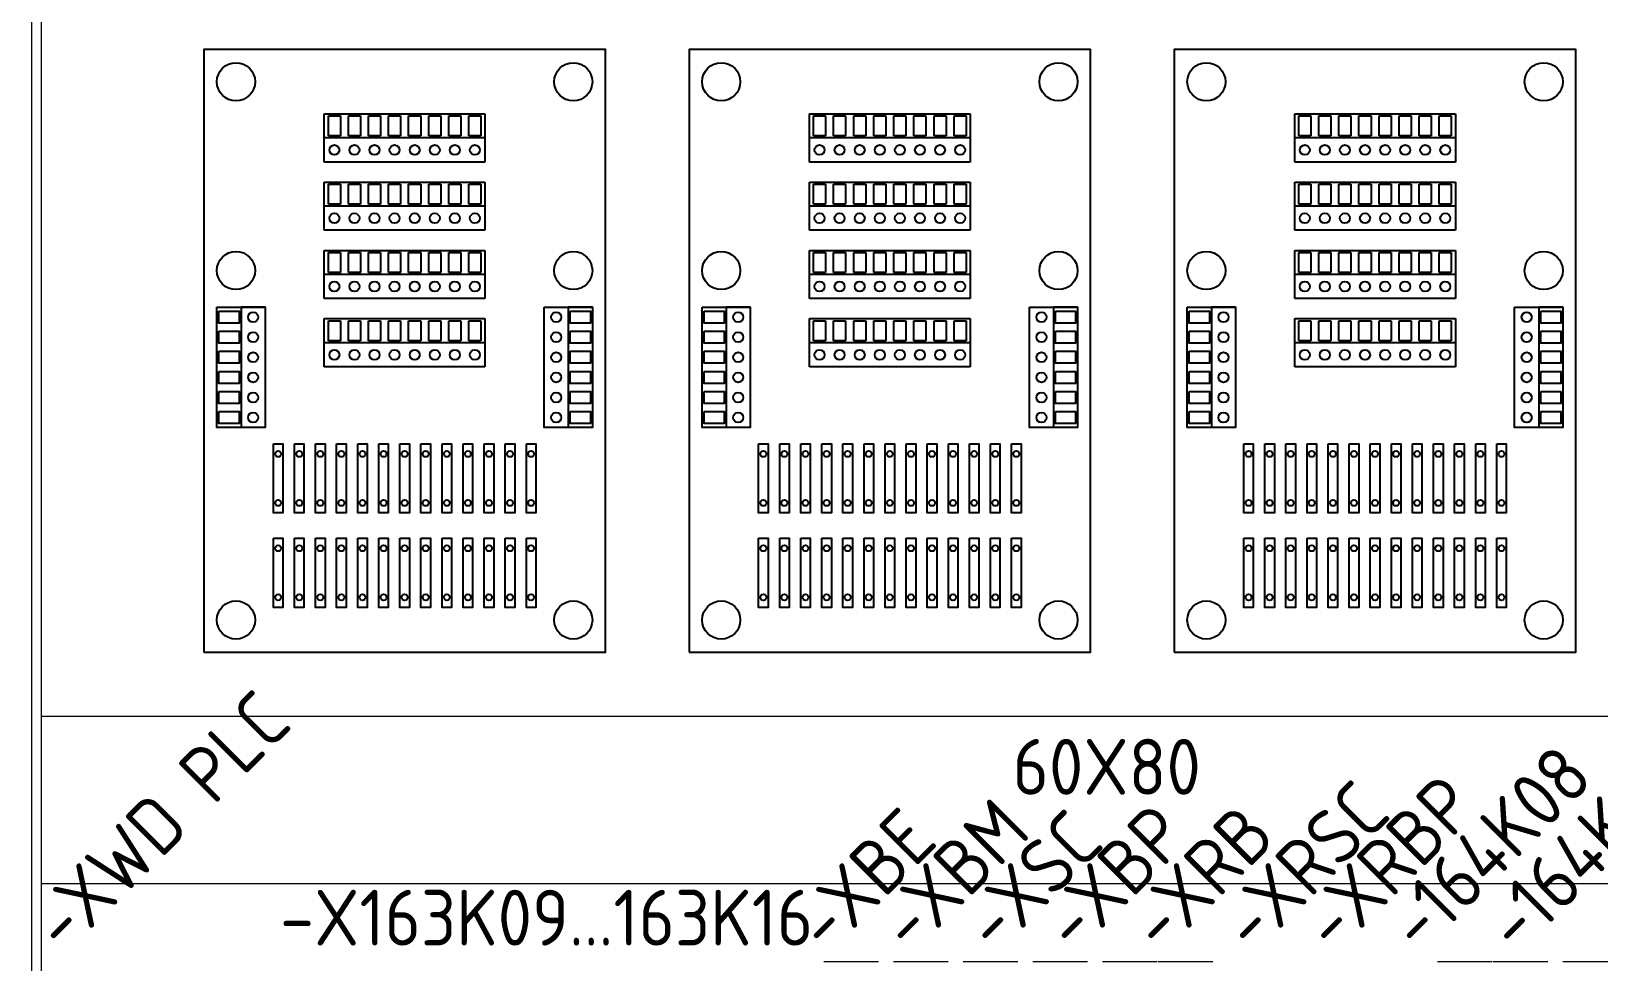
# Model space of a CAD drawing. Header units: millimetres. Extents: x 1359 to 3577, y 1336 to 3557.
# Drawn here: x 2513 to 3075, y 2032 to 2365 of the extents above; entities that cross this region are included whole.
import ezdxf
from ezdxf.enums import TextEntityAlignment as Align

# ---------------------------------------------------------------- set-up
doc = ezdxf.new("R2010")
doc.units = ezdxf.units.MM
doc.set_wipeout_variables(frame=1)
doc.layers.add('000-PI-Oprema', color=30, linetype='Continuous', lineweight=5)
doc.layers.add('000-SI-Oprema', color=30, linetype='Continuous', lineweight=0)
doc.layers.add('000-PI-ORMAR', color=2, linetype='Continuous')
doc.layers.add('002-PI-Kabelska kanalica', color=150, linetype='Continuous')
doc.styles.add('PI0', font='isocpeur.ttf', dxfattribs={"width": 0.9})

msp = doc.modelspace()

# ---------------------------------------------------------------- linework, layer by layer
at = {"layer": '000-PI-Oprema', "color": 0, "linetype": 'ByBlock', "lineweight": 0}
for p, q in [((2897.27, 2031.56), (2916.87, 2031.56)), ((2917.27, 2031.56), (2936.87, 2031.56)), ((3017.35, 2031.56), (3036.95, 2031.56)), ((3037.35, 2031.56), (3056.95, 2031.56)), ((3062.35, 2031.56), (3081.95, 2031.56))]:
    msp.add_line(p, q, dxfattribs=at)
at = {"layer": '000-PI-ORMAR', "color": 0, "linetype": 'ByBlock', "lineweight": 0}
msp.add_line((2513.07, 3351.56), (2513.07, 1461.56), dxfattribs=at)
at = {"layer": '000-SI-Oprema', "color": 0, "linetype": 'ByBlock', "lineweight": 0}
for p, q in [((2797.27, 2031.56), (2816.87, 2031.56)), ((2822.27, 2031.56), (2841.87, 2031.56)), ((2847.27, 2031.56), (2866.87, 2031.56)), ((2872.27, 2031.56), (2891.87, 2031.56))]:
    msp.add_line(p, q, dxfattribs=at)
at = {"layer": '002-PI-Kabelska kanalica', "color": 0, "linetype": 'ByBlock', "lineweight": 0}
for p, q in [((2516.57, 3351.56), (2516.57, 1679.56)), ((2516.57, 2119.56), (2516.57, 2059.56)), ((2516.57, 2119.56), (3332.57, 2119.56)), ((2516.57, 2059.56), (3332.57, 2059.56))]:
    msp.add_line(p, q, dxfattribs=at)

# ---------------------------------------------------------------- texts
at = {"layer": '002-PI-Kabelska kanalica', "color": 0, "linetype": 'ByBlock', "lineweight": 0, "style": 'PI0', "width": 0.9}
for s, p in [('-XWD PLC', (2525.04, 2033.76)), ('-164K08', (3011.41, 2033.81)), ('-164K09', (3046.29, 2033.62)), ('-XRSC', (2951.54, 2033.81)), ('-XRBP', (2980.69, 2033.81)), ('-XBE', (2798.7, 2033.76)), ('-XBM', (2828.83, 2033.82)), ('-XSC', (2859.18, 2033.82)), ('-XBP', (2887.63, 2033.82)), ('-XRB', (2918.68, 2033.82))]:
    msp.add_text(s, height=20, rotation=45, dxfattribs=at).set_placement(p)
at = {"layer": '002-PI-Kabelska kanalica', "color": 0, "style": 'PI0', "width": 0.9}
msp.add_text('60X80', height=20, dxfattribs=at).set_placement((2864.99, 2091.42))
at = {"layer": '002-PI-Kabelska kanalica', "color": 0, "linetype": 'ByBlock', "lineweight": 0, "style": 'PI0', "width": 0.9}
msp.add_text('-X163K09...163K16', height=20, dxfattribs=at).set_placement((2697.86, 2047.36), align=Align.MIDDLE)

# ---------------------------------------------------------------- wipeouts: each hides what was drawn before it
at = {"color": 7}
for points in [[(2574.94, 2142.54), (2574.94, 2358.57), (2718.97, 2358.57), (2718.97, 2142.54)], [(2748.97, 2142.54), (2748.97, 2358.57), (2892.99, 2358.57), (2892.99, 2142.54)], [(2922.99, 2142.54), (2922.99, 2358.57), (3067.01, 2358.57), (3067.01, 2142.54)]]:
    msp.add_wipeout(points, dxfattribs=at)

# ---------------------------------------------------------------- next in the draw order: linework, layer by layer
at = {"color": 7, "ltscale": 0.25}
for p, q in [((2618.15, 2318.28), (2618.15, 2335.56)), ((2618.15, 2335.56), (2675.76, 2335.56)), ((2619.59, 2327.64), (2619.59, 2334.84)), ((2619.59, 2334.84), (2623.91, 2334.84)), ((2623.91, 2334.84), (2623.91, 2327.64)), ((2626.79, 2327.64), (2626.79, 2334.84)), ((2626.79, 2334.84), (2631.11, 2334.84)), ((2631.11, 2334.84), (2631.11, 2327.64)), ((2633.99, 2327.64), (2633.99, 2334.84)), ((2633.99, 2334.84), (2638.31, 2334.84)), ((2638.31, 2334.84), (2638.31, 2327.64)), ((2641.19, 2327.64), (2641.19, 2334.84)), ((2641.19, 2334.84), (2645.51, 2334.84)), ((2645.51, 2334.84), (2645.51, 2327.64)), ((2648.4, 2327.64), (2648.4, 2334.84)), ((2648.4, 2334.84), (2652.72, 2334.84)), ((2652.72, 2334.84), (2652.72, 2327.64)), ((2655.6, 2327.64), (2655.6, 2334.84)), ((2655.6, 2334.84), (2659.92, 2334.84)), ((2659.92, 2334.84), (2659.92, 2327.64)), ((2662.8, 2327.64), (2662.8, 2334.84)), ((2662.8, 2334.84), (2667.12, 2334.84)), ((2667.12, 2334.84), (2667.12, 2327.64)), ((2670, 2327.64), (2670, 2334.84)), ((2670, 2334.84), (2674.32, 2334.84)), ((2674.32, 2334.84), (2674.32, 2327.64)), ((2792.17, 2318.28), (2792.17, 2335.56)), ((2792.17, 2335.56), (2849.78, 2335.56)), ((2793.61, 2327.64), (2793.61, 2334.84)), ((2793.61, 2334.84), (2797.93, 2334.84)), ((2797.93, 2334.84), (2797.93, 2327.64)), ((2800.81, 2327.64), (2800.81, 2334.84)), ((2800.81, 2334.84), (2805.13, 2334.84)), ((2805.13, 2334.84), (2805.13, 2327.64)), ((2808.01, 2327.64), (2808.01, 2334.84)), ((2808.01, 2334.84), (2812.34, 2334.84)), ((2812.34, 2334.84), (2812.34, 2327.64)), ((2815.22, 2327.64), (2815.22, 2334.84)), ((2815.22, 2334.84), (2819.54, 2334.84)), ((2819.54, 2334.84), (2819.54, 2327.64)), ((2822.42, 2327.64), (2822.42, 2334.84)), ((2822.42, 2334.84), (2826.74, 2334.84)), ((2826.74, 2334.84), (2826.74, 2327.64)), ((2829.62, 2327.64), (2829.62, 2334.84)), ((2829.62, 2334.84), (2833.94, 2334.84)), ((2833.94, 2334.84), (2833.94, 2327.64)), ((2836.82, 2327.64), (2836.82, 2334.84)), ((2836.82, 2334.84), (2841.14, 2334.84)), ((2841.14, 2334.84), (2841.14, 2327.64)), ((2844.02, 2327.64), (2844.02, 2334.84)), ((2844.02, 2334.84), (2848.34, 2334.84)), ((2848.34, 2334.84), (2848.34, 2327.64)), ((2966.19, 2318.28), (2966.19, 2335.56)), ((2966.19, 2335.56), (3023.8, 2335.56)), ((2967.63, 2327.64), (2967.63, 2334.84)), ((2967.63, 2334.84), (2971.95, 2334.84)), ((2971.95, 2334.84), (2971.95, 2327.64)), ((2974.84, 2327.64), (2974.84, 2334.84)), ((2974.84, 2334.84), (2979.16, 2334.84)), ((2979.16, 2334.84), (2979.16, 2327.64)), ((2982.04, 2327.64), (2982.04, 2334.84)), ((2982.04, 2334.84), (2986.36, 2334.84)), ((2986.36, 2334.84), (2986.36, 2327.64)), ((2989.24, 2327.64), (2989.24, 2334.84)), ((2989.24, 2334.84), (2993.56, 2334.84)), ((2993.56, 2334.84), (2993.56, 2327.64)), ((2996.44, 2327.64), (2996.44, 2334.84)), ((2996.44, 2334.84), (3000.76, 2334.84)), ((3000.76, 2334.84), (3000.76, 2327.64)), ((3003.64, 2327.64), (3003.64, 2334.84)), ((3003.64, 2334.84), (3007.96, 2334.84)), ((3007.96, 2334.84), (3007.96, 2327.64)), ((3010.84, 2327.64), (3010.84, 2334.84)), ((3010.84, 2334.84), (3015.16, 2334.84)), ((3015.16, 2334.84), (3015.16, 2327.64)), ((3018.04, 2327.64), (3018.04, 2334.84)), ((3018.04, 2334.84), (3022.36, 2334.84)), ((3022.36, 2334.84), (3022.36, 2327.64)), ((2623.91, 2327.64), (2619.59, 2327.64)), ((2631.11, 2327.64), (2626.79, 2327.64)), ((2638.31, 2327.64), (2633.99, 2327.64)), ((2645.51, 2327.64), (2641.19, 2327.64)), ((2652.72, 2327.64), (2648.4, 2327.64)), ((2659.92, 2327.64), (2655.6, 2327.64)), ((2667.12, 2327.64), (2662.8, 2327.64)), ((2674.32, 2327.64), (2670, 2327.64)), ((2797.93, 2327.64), (2793.61, 2327.64)), ((2805.13, 2327.64), (2800.81, 2327.64)), ((2812.34, 2327.64), (2808.01, 2327.64)), ((2819.54, 2327.64), (2815.22, 2327.64)), ((2826.74, 2327.64), (2822.42, 2327.64)), ((2833.94, 2327.64), (2829.62, 2327.64)), ((2841.14, 2327.64), (2836.82, 2327.64)), ((2848.34, 2327.64), (2844.02, 2327.64)), ((2971.95, 2327.64), (2967.63, 2327.64)), ((2979.16, 2327.64), (2974.84, 2327.64)), ((2986.36, 2327.64), (2982.04, 2327.64)), ((2993.56, 2327.64), (2989.24, 2327.64)), ((3000.76, 2327.64), (2996.44, 2327.64)), ((3007.96, 2327.64), (3003.64, 2327.64)), ((3015.16, 2327.64), (3010.84, 2327.64)), ((3022.36, 2327.64), (3018.04, 2327.64)), ((2675.76, 2326.92), (2618.15, 2326.92)), ((2849.78, 2326.92), (2792.17, 2326.92)), ((3023.8, 2326.92), (2966.19, 2326.92)), ((2675.76, 2318.28), (2618.15, 2318.28)), ((2849.78, 2318.28), (2792.17, 2318.28)), ((3023.8, 2318.28), (2966.19, 2318.28)), ((2618.15, 2293.79), (2618.15, 2311.08)), ((2618.15, 2311.08), (2675.76, 2311.08)), ((2619.59, 2303.15), (2619.59, 2310.36)), ((2619.59, 2310.36), (2623.91, 2310.36)), ((2623.91, 2310.36), (2623.91, 2303.15)), ((2626.79, 2303.15), (2626.79, 2310.36)), ((2626.79, 2310.36), (2631.11, 2310.36)), ((2631.11, 2310.36), (2631.11, 2303.15)), ((2633.99, 2303.15), (2633.99, 2310.36)), ((2633.99, 2310.36), (2638.31, 2310.36)), ((2638.31, 2310.36), (2638.31, 2303.15)), ((2641.19, 2303.15), (2641.19, 2310.36)), ((2641.19, 2310.36), (2645.51, 2310.36)), ((2645.51, 2310.36), (2645.51, 2303.15)), ((2648.4, 2303.15), (2648.4, 2310.36)), ((2648.4, 2310.36), (2652.72, 2310.36)), ((2652.72, 2310.36), (2652.72, 2303.15)), ((2655.6, 2303.15), (2655.6, 2310.36)), ((2655.6, 2310.36), (2659.92, 2310.36)), ((2659.92, 2310.36), (2659.92, 2303.15)), ((2662.8, 2303.15), (2662.8, 2310.36)), ((2662.8, 2310.36), (2667.12, 2310.36)), ((2667.12, 2310.36), (2667.12, 2303.15)), ((2670, 2303.15), (2670, 2310.36)), ((2670, 2310.36), (2674.32, 2310.36)), ((2674.32, 2310.36), (2674.32, 2303.15)), ((2792.17, 2293.79), (2792.17, 2311.08)), ((2792.17, 2311.08), (2849.78, 2311.08)), ((2793.61, 2303.15), (2793.61, 2310.36)), ((2793.61, 2310.36), (2797.93, 2310.36)), ((2797.93, 2310.36), (2797.93, 2303.15)), ((2800.81, 2303.15), (2800.81, 2310.36)), ((2800.81, 2310.36), (2805.13, 2310.36)), ((2805.13, 2310.36), (2805.13, 2303.15)), ((2808.01, 2303.15), (2808.01, 2310.36)), ((2808.01, 2310.36), (2812.34, 2310.36)), ((2812.34, 2310.36), (2812.34, 2303.15)), ((2815.22, 2303.15), (2815.22, 2310.36)), ((2815.22, 2310.36), (2819.54, 2310.36)), ((2819.54, 2310.36), (2819.54, 2303.15)), ((2822.42, 2303.15), (2822.42, 2310.36)), ((2822.42, 2310.36), (2826.74, 2310.36)), ((2826.74, 2310.36), (2826.74, 2303.15)), ((2829.62, 2303.15), (2829.62, 2310.36)), ((2829.62, 2310.36), (2833.94, 2310.36)), ((2833.94, 2310.36), (2833.94, 2303.15)), ((2836.82, 2303.15), (2836.82, 2310.36)), ((2836.82, 2310.36), (2841.14, 2310.36)), ((2841.14, 2310.36), (2841.14, 2303.15)), ((2844.02, 2303.15), (2844.02, 2310.36)), ((2844.02, 2310.36), (2848.34, 2310.36)), ((2848.34, 2310.36), (2848.34, 2303.15)), ((2966.19, 2293.79), (2966.19, 2311.08)), ((2966.19, 2311.08), (3023.8, 2311.08)), ((2967.63, 2303.15), (2967.63, 2310.36)), ((2967.63, 2310.36), (2971.95, 2310.36)), ((2971.95, 2310.36), (2971.95, 2303.15)), ((2974.84, 2303.15), (2974.84, 2310.36)), ((2974.84, 2310.36), (2979.16, 2310.36)), ((2979.16, 2310.36), (2979.16, 2303.15)), ((2982.04, 2303.15), (2982.04, 2310.36)), ((2982.04, 2310.36), (2986.36, 2310.36)), ((2986.36, 2310.36), (2986.36, 2303.15)), ((2989.24, 2303.15), (2989.24, 2310.36)), ((2989.24, 2310.36), (2993.56, 2310.36)), ((2993.56, 2310.36), (2993.56, 2303.15)), ((2996.44, 2303.15), (2996.44, 2310.36)), ((2996.44, 2310.36), (3000.76, 2310.36)), ((3000.76, 2310.36), (3000.76, 2303.15)), ((3003.64, 2303.15), (3003.64, 2310.36)), ((3003.64, 2310.36), (3007.96, 2310.36)), ((3007.96, 2310.36), (3007.96, 2303.15)), ((3010.84, 2303.15), (3010.84, 2310.36)), ((3010.84, 2310.36), (3015.16, 2310.36)), ((3015.16, 2310.36), (3015.16, 2303.15)), ((3018.04, 2303.15), (3018.04, 2310.36)), ((3018.04, 2310.36), (3022.36, 2310.36)), ((3022.36, 2310.36), (3022.36, 2303.15)), ((2675.76, 2302.43), (2618.15, 2302.43)), ((2623.91, 2303.15), (2619.59, 2303.15)), ((2631.11, 2303.15), (2626.79, 2303.15)), ((2638.31, 2303.15), (2633.99, 2303.15)), ((2645.51, 2303.15), (2641.19, 2303.15)), ((2652.72, 2303.15), (2648.4, 2303.15)), ((2659.92, 2303.15), (2655.6, 2303.15)), ((2667.12, 2303.15), (2662.8, 2303.15)), ((2674.32, 2303.15), (2670, 2303.15)), ((2849.78, 2302.43), (2792.17, 2302.43)), ((2797.93, 2303.15), (2793.61, 2303.15)), ((2805.13, 2303.15), (2800.81, 2303.15)), ((2812.34, 2303.15), (2808.01, 2303.15)), ((2819.54, 2303.15), (2815.22, 2303.15)), ((2826.74, 2303.15), (2822.42, 2303.15)), ((2833.94, 2303.15), (2829.62, 2303.15)), ((2841.14, 2303.15), (2836.82, 2303.15)), ((2848.34, 2303.15), (2844.02, 2303.15)), ((3023.8, 2302.43), (2966.19, 2302.43)), ((2971.95, 2303.15), (2967.63, 2303.15)), ((2979.16, 2303.15), (2974.84, 2303.15)), ((2986.36, 2303.15), (2982.04, 2303.15)), ((2993.56, 2303.15), (2989.24, 2303.15)), ((3000.76, 2303.15), (2996.44, 2303.15)), ((3007.96, 2303.15), (3003.64, 2303.15)), ((3015.16, 2303.15), (3010.84, 2303.15)), ((3022.36, 2303.15), (3018.04, 2303.15)), ((2675.76, 2293.79), (2618.15, 2293.79)), ((2849.78, 2293.79), (2792.17, 2293.79)), ((3023.8, 2293.79), (2966.19, 2293.79)), ((2618.15, 2269.31), (2618.15, 2286.59)), ((2618.15, 2286.59), (2675.76, 2286.59)), ((2619.59, 2278.67), (2619.59, 2285.87)), ((2619.59, 2285.87), (2623.91, 2285.87)), ((2623.91, 2285.87), (2623.91, 2278.67)), ((2626.79, 2278.67), (2626.79, 2285.87)), ((2626.79, 2285.87), (2631.11, 2285.87)), ((2631.11, 2285.87), (2631.11, 2278.67)), ((2633.99, 2278.67), (2633.99, 2285.87)), ((2633.99, 2285.87), (2638.31, 2285.87)), ((2638.31, 2285.87), (2638.31, 2278.67)), ((2641.19, 2278.67), (2641.19, 2285.87)), ((2641.19, 2285.87), (2645.51, 2285.87)), ((2645.51, 2285.87), (2645.51, 2278.67)), ((2648.4, 2278.67), (2648.4, 2285.87)), ((2648.4, 2285.87), (2652.72, 2285.87)), ((2652.72, 2285.87), (2652.72, 2278.67)), ((2655.6, 2278.67), (2655.6, 2285.87)), ((2655.6, 2285.87), (2659.92, 2285.87)), ((2659.92, 2285.87), (2659.92, 2278.67)), ((2662.8, 2278.67), (2662.8, 2285.87)), ((2662.8, 2285.87), (2667.12, 2285.87)), ((2667.12, 2285.87), (2667.12, 2278.67)), ((2670, 2278.67), (2670, 2285.87)), ((2670, 2285.87), (2674.32, 2285.87)), ((2674.32, 2285.87), (2674.32, 2278.67)), ((2792.17, 2269.31), (2792.17, 2286.59)), ((2792.17, 2286.59), (2849.78, 2286.59)), ((2793.61, 2278.67), (2793.61, 2285.87)), ((2793.61, 2285.87), (2797.93, 2285.87)), ((2797.93, 2285.87), (2797.93, 2278.67)), ((2800.81, 2278.67), (2800.81, 2285.87)), ((2800.81, 2285.87), (2805.13, 2285.87)), ((2805.13, 2285.87), (2805.13, 2278.67)), ((2808.01, 2278.67), (2808.01, 2285.87)), ((2808.01, 2285.87), (2812.34, 2285.87)), ((2812.34, 2285.87), (2812.34, 2278.67)), ((2815.22, 2278.67), (2815.22, 2285.87)), ((2815.22, 2285.87), (2819.54, 2285.87)), ((2819.54, 2285.87), (2819.54, 2278.67)), ((2822.42, 2278.67), (2822.42, 2285.87)), ((2822.42, 2285.87), (2826.74, 2285.87)), ((2826.74, 2285.87), (2826.74, 2278.67)), ((2829.62, 2278.67), (2829.62, 2285.87)), ((2829.62, 2285.87), (2833.94, 2285.87)), ((2833.94, 2285.87), (2833.94, 2278.67)), ((2836.82, 2278.67), (2836.82, 2285.87)), ((2836.82, 2285.87), (2841.14, 2285.87)), ((2841.14, 2285.87), (2841.14, 2278.67)), ((2844.02, 2278.67), (2844.02, 2285.87)), ((2844.02, 2285.87), (2848.34, 2285.87)), ((2848.34, 2285.87), (2848.34, 2278.67)), ((2966.19, 2269.31), (2966.19, 2286.59)), ((2966.19, 2286.59), (3023.8, 2286.59)), ((2967.63, 2278.67), (2967.63, 2285.87)), ((2967.63, 2285.87), (2971.95, 2285.87)), ((2971.95, 2285.87), (2971.95, 2278.67)), ((2974.84, 2278.67), (2974.84, 2285.87)), ((2974.84, 2285.87), (2979.16, 2285.87)), ((2979.16, 2285.87), (2979.16, 2278.67)), ((2982.04, 2278.67), (2982.04, 2285.87)), ((2982.04, 2285.87), (2986.36, 2285.87)), ((2986.36, 2285.87), (2986.36, 2278.67)), ((2989.24, 2278.67), (2989.24, 2285.87)), ((2989.24, 2285.87), (2993.56, 2285.87)), ((2993.56, 2285.87), (2993.56, 2278.67)), ((2996.44, 2278.67), (2996.44, 2285.87)), ((2996.44, 2285.87), (3000.76, 2285.87)), ((3000.76, 2285.87), (3000.76, 2278.67)), ((3003.64, 2278.67), (3003.64, 2285.87)), ((3003.64, 2285.87), (3007.96, 2285.87)), ((3007.96, 2285.87), (3007.96, 2278.67)), ((3010.84, 2278.67), (3010.84, 2285.87)), ((3010.84, 2285.87), (3015.16, 2285.87)), ((3015.16, 2285.87), (3015.16, 2278.67)), ((3018.04, 2278.67), (3018.04, 2285.87)), ((3018.04, 2285.87), (3022.36, 2285.87)), ((3022.36, 2285.87), (3022.36, 2278.67)), ((2675.76, 2277.95), (2618.15, 2277.95)), ((2623.91, 2278.67), (2619.59, 2278.67)), ((2631.11, 2278.67), (2626.79, 2278.67)), ((2638.31, 2278.67), (2633.99, 2278.67)), ((2645.51, 2278.67), (2641.19, 2278.67)), ((2652.72, 2278.67), (2648.4, 2278.67)), ((2659.92, 2278.67), (2655.6, 2278.67)), ((2667.12, 2278.67), (2662.8, 2278.67)), ((2674.32, 2278.67), (2670, 2278.67)), ((2849.78, 2277.95), (2792.17, 2277.95)), ((2797.93, 2278.67), (2793.61, 2278.67)), ((2805.13, 2278.67), (2800.81, 2278.67)), ((2812.34, 2278.67), (2808.01, 2278.67)), ((2819.54, 2278.67), (2815.22, 2278.67)), ((2826.74, 2278.67), (2822.42, 2278.67)), ((2833.94, 2278.67), (2829.62, 2278.67)), ((2841.14, 2278.67), (2836.82, 2278.67)), ((2848.34, 2278.67), (2844.02, 2278.67)), ((3023.8, 2277.95), (2966.19, 2277.95)), ((2971.95, 2278.67), (2967.63, 2278.67)), ((2979.16, 2278.67), (2974.84, 2278.67)), ((2986.36, 2278.67), (2982.04, 2278.67)), ((2993.56, 2278.67), (2989.24, 2278.67)), ((3000.76, 2278.67), (2996.44, 2278.67)), ((3007.96, 2278.67), (3003.64, 2278.67)), ((3015.16, 2278.67), (3010.84, 2278.67)), ((3022.36, 2278.67), (3018.04, 2278.67)), ((2675.76, 2269.31), (2618.15, 2269.31)), ((2849.78, 2269.31), (2792.17, 2269.31)), ((3023.8, 2269.31), (2966.19, 2269.31)), ((2618.15, 2244.83), (2618.15, 2262.11)), ((2618.15, 2262.11), (2675.76, 2262.11)), ((2619.59, 2254.19), (2619.59, 2261.39)), ((2619.59, 2261.39), (2623.91, 2261.39)), ((2623.91, 2261.39), (2623.91, 2254.19)), ((2626.79, 2254.19), (2626.79, 2261.39)), ((2626.79, 2261.39), (2631.11, 2261.39)), ((2631.11, 2261.39), (2631.11, 2254.19)), ((2633.99, 2254.19), (2633.99, 2261.39)), ((2633.99, 2261.39), (2638.31, 2261.39)), ((2638.31, 2261.39), (2638.31, 2254.19)), ((2641.19, 2254.19), (2641.19, 2261.39)), ((2641.19, 2261.39), (2645.51, 2261.39)), ((2645.51, 2261.39), (2645.51, 2254.19)), ((2648.4, 2254.19), (2648.4, 2261.39)), ((2648.4, 2261.39), (2652.72, 2261.39)), ((2652.72, 2261.39), (2652.72, 2254.19)), ((2655.6, 2254.19), (2655.6, 2261.39)), ((2655.6, 2261.39), (2659.92, 2261.39)), ((2659.92, 2261.39), (2659.92, 2254.19)), ((2662.8, 2254.19), (2662.8, 2261.39)), ((2662.8, 2261.39), (2667.12, 2261.39)), ((2667.12, 2261.39), (2667.12, 2254.19)), ((2670, 2254.19), (2670, 2261.39)), ((2670, 2261.39), (2674.32, 2261.39)), ((2674.32, 2261.39), (2674.32, 2254.19)), ((2792.17, 2244.83), (2792.17, 2262.11)), ((2792.17, 2262.11), (2849.78, 2262.11)), ((2793.61, 2254.19), (2793.61, 2261.39)), ((2793.61, 2261.39), (2797.93, 2261.39)), ((2797.93, 2261.39), (2797.93, 2254.19)), ((2800.81, 2254.19), (2800.81, 2261.39)), ((2800.81, 2261.39), (2805.13, 2261.39)), ((2805.13, 2261.39), (2805.13, 2254.19)), ((2808.01, 2254.19), (2808.01, 2261.39)), ((2808.01, 2261.39), (2812.34, 2261.39)), ((2812.34, 2261.39), (2812.34, 2254.19)), ((2815.22, 2254.19), (2815.22, 2261.39)), ((2815.22, 2261.39), (2819.54, 2261.39)), ((2819.54, 2261.39), (2819.54, 2254.19)), ((2822.42, 2254.19), (2822.42, 2261.39)), ((2822.42, 2261.39), (2826.74, 2261.39)), ((2826.74, 2261.39), (2826.74, 2254.19)), ((2829.62, 2254.19), (2829.62, 2261.39)), ((2829.62, 2261.39), (2833.94, 2261.39)), ((2833.94, 2261.39), (2833.94, 2254.19)), ((2836.82, 2254.19), (2836.82, 2261.39)), ((2836.82, 2261.39), (2841.14, 2261.39)), ((2841.14, 2261.39), (2841.14, 2254.19)), ((2844.02, 2254.19), (2844.02, 2261.39)), ((2844.02, 2261.39), (2848.34, 2261.39)), ((2848.34, 2261.39), (2848.34, 2254.19)), ((2966.19, 2244.83), (2966.19, 2262.11)), ((2966.19, 2262.11), (3023.8, 2262.11)), ((2967.63, 2254.19), (2967.63, 2261.39)), ((2967.63, 2261.39), (2971.95, 2261.39)), ((2971.95, 2261.39), (2971.95, 2254.19)), ((2974.84, 2254.19), (2974.84, 2261.39)), ((2974.84, 2261.39), (2979.16, 2261.39)), ((2979.16, 2261.39), (2979.16, 2254.19)), ((2982.04, 2254.19), (2982.04, 2261.39)), ((2982.04, 2261.39), (2986.36, 2261.39)), ((2986.36, 2261.39), (2986.36, 2254.19)), ((2989.24, 2254.19), (2989.24, 2261.39)), ((2989.24, 2261.39), (2993.56, 2261.39)), ((2993.56, 2261.39), (2993.56, 2254.19)), ((2996.44, 2254.19), (2996.44, 2261.39)), ((2996.44, 2261.39), (3000.76, 2261.39)), ((3000.76, 2261.39), (3000.76, 2254.19)), ((3003.64, 2254.19), (3003.64, 2261.39)), ((3003.64, 2261.39), (3007.96, 2261.39)), ((3007.96, 2261.39), (3007.96, 2254.19)), ((3010.84, 2254.19), (3010.84, 2261.39)), ((3010.84, 2261.39), (3015.16, 2261.39)), ((3015.16, 2261.39), (3015.16, 2254.19)), ((3018.04, 2254.19), (3018.04, 2261.39)), ((3018.04, 2261.39), (3022.36, 2261.39)), ((3022.36, 2261.39), (3022.36, 2254.19)), ((2623.91, 2254.19), (2619.59, 2254.19)), ((2631.11, 2254.19), (2626.79, 2254.19)), ((2638.31, 2254.19), (2633.99, 2254.19)), ((2645.51, 2254.19), (2641.19, 2254.19)), ((2652.72, 2254.19), (2648.4, 2254.19)), ((2659.92, 2254.19), (2655.6, 2254.19)), ((2667.12, 2254.19), (2662.8, 2254.19)), ((2674.32, 2254.19), (2670, 2254.19)), ((2797.93, 2254.19), (2793.61, 2254.19)), ((2805.13, 2254.19), (2800.81, 2254.19)), ((2812.34, 2254.19), (2808.01, 2254.19)), ((2819.54, 2254.19), (2815.22, 2254.19)), ((2826.74, 2254.19), (2822.42, 2254.19)), ((2833.94, 2254.19), (2829.62, 2254.19)), ((2841.14, 2254.19), (2836.82, 2254.19)), ((2848.34, 2254.19), (2844.02, 2254.19)), ((2971.95, 2254.19), (2967.63, 2254.19)), ((2979.16, 2254.19), (2974.84, 2254.19)), ((2986.36, 2254.19), (2982.04, 2254.19)), ((2993.56, 2254.19), (2989.24, 2254.19)), ((3000.76, 2254.19), (2996.44, 2254.19)), ((3007.96, 2254.19), (3003.64, 2254.19)), ((3015.16, 2254.19), (3010.84, 2254.19)), ((3022.36, 2254.19), (3018.04, 2254.19)), ((2675.76, 2253.47), (2618.15, 2253.47)), ((2849.78, 2253.47), (2792.17, 2253.47)), ((3023.8, 2253.47), (2966.19, 2253.47)), ((2675.76, 2244.83), (2618.15, 2244.83)), ((2849.78, 2244.83), (2792.17, 2244.83)), ((3023.8, 2244.83), (2966.19, 2244.83))]:
    msp.add_line(p, q, dxfattribs=at)
for points in [[(2574.94, 2142.54), (2718.97, 2142.54), (2718.97, 2358.57), (2574.94, 2358.57)], [(2748.97, 2142.54), (2892.99, 2142.54), (2892.99, 2358.57), (2748.97, 2358.57)], [(2922.99, 2142.54), (3067.01, 2142.54), (3067.01, 2358.57), (2922.99, 2358.57)]]:
    msp.add_lwpolyline(points, close=True, dxfattribs=at)
for points in [[(2675.76, 2335.56), (2675.76, 2318.28)], [(2849.78, 2335.56), (2849.78, 2318.28)], [(3023.8, 2335.56), (3023.8, 2318.28)], [(2675.76, 2311.08), (2675.76, 2293.79)], [(2849.78, 2311.08), (2849.78, 2293.79)], [(3023.8, 2311.08), (3023.8, 2293.79)], [(2675.76, 2286.59), (2675.76, 2269.31)], [(2849.78, 2286.59), (2849.78, 2269.31)], [(3023.8, 2286.59), (3023.8, 2269.31)], [(2579.62, 2266.26), (2596.91, 2266.26), (2596.91, 2223.06), (2579.62, 2223.06), (2579.62, 2266.26)], [(2596.91, 2266.26), (2588.27, 2266.26), (2588.27, 2223.06)], [(2697.01, 2266.26), (2714.29, 2266.26), (2714.29, 2223.06), (2697.01, 2223.06), (2697.01, 2266.26)], [(2714.29, 2266.26), (2705.65, 2266.26), (2705.65, 2223.06)], [(2753.65, 2266.26), (2770.93, 2266.26), (2770.93, 2223.06), (2753.65, 2223.06), (2753.65, 2266.26)], [(2770.93, 2266.26), (2762.29, 2266.26), (2762.29, 2223.06)], [(2871.03, 2266.26), (2888.32, 2266.26), (2888.32, 2223.06), (2871.03, 2223.06), (2871.03, 2266.26)], [(2888.32, 2266.26), (2879.67, 2266.26), (2879.67, 2223.06)], [(2927.67, 2266.26), (2944.95, 2266.26), (2944.95, 2223.06), (2927.67, 2223.06), (2927.67, 2266.26)], [(2944.95, 2266.26), (2936.31, 2266.26), (2936.31, 2223.06)], [(3045.05, 2266.26), (3062.34, 2266.26), (3062.34, 2223.06), (3045.05, 2223.06), (3045.05, 2266.26)], [(3062.34, 2266.26), (3053.7, 2266.26), (3053.7, 2223.06)], [(2580.34, 2264.82), (2587.55, 2264.82), (2587.55, 2260.5), (2580.34, 2260.5), (2580.34, 2264.82)], [(2675.76, 2262.11), (2675.76, 2244.83)], [(2706.37, 2264.82), (2713.57, 2264.82), (2713.57, 2260.5), (2706.37, 2260.5), (2706.37, 2264.82)], [(2754.37, 2264.82), (2761.57, 2264.82), (2761.57, 2260.5), (2754.37, 2260.5), (2754.37, 2264.82)], [(2849.78, 2262.11), (2849.78, 2244.83)], [(2880.39, 2264.82), (2887.6, 2264.82), (2887.6, 2260.5), (2880.39, 2260.5), (2880.39, 2264.82)], [(2928.39, 2264.82), (2935.59, 2264.82), (2935.59, 2260.5), (2928.39, 2260.5), (2928.39, 2264.82)], [(3023.8, 2262.11), (3023.8, 2244.83)], [(3054.42, 2264.82), (3061.62, 2264.82), (3061.62, 2260.5), (3054.42, 2260.5), (3054.42, 2264.82)], [(2580.34, 2257.62), (2587.55, 2257.62), (2587.55, 2253.3), (2580.34, 2253.3), (2580.34, 2257.62)], [(2706.37, 2257.62), (2713.57, 2257.62), (2713.57, 2253.3), (2706.37, 2253.3), (2706.37, 2257.62)], [(2754.37, 2257.62), (2761.57, 2257.62), (2761.57, 2253.3), (2754.37, 2253.3), (2754.37, 2257.62)], [(2880.39, 2257.62), (2887.6, 2257.62), (2887.6, 2253.3), (2880.39, 2253.3), (2880.39, 2257.62)], [(2928.39, 2257.62), (2935.59, 2257.62), (2935.59, 2253.3), (2928.39, 2253.3), (2928.39, 2257.62)], [(3054.42, 2257.62), (3061.62, 2257.62), (3061.62, 2253.3), (3054.42, 2253.3), (3054.42, 2257.62)], [(2580.34, 2250.42), (2587.55, 2250.42), (2587.55, 2246.1), (2580.34, 2246.1), (2580.34, 2250.42)], [(2706.37, 2250.42), (2713.57, 2250.42), (2713.57, 2246.1), (2706.37, 2246.1), (2706.37, 2250.42)], [(2754.37, 2250.42), (2761.57, 2250.42), (2761.57, 2246.1), (2754.37, 2246.1), (2754.37, 2250.42)], [(2880.39, 2250.42), (2887.6, 2250.42), (2887.6, 2246.1), (2880.39, 2246.1), (2880.39, 2250.42)], [(2928.39, 2250.42), (2935.59, 2250.42), (2935.59, 2246.1), (2928.39, 2246.1), (2928.39, 2250.42)], [(3054.42, 2250.42), (3061.62, 2250.42), (3061.62, 2246.1), (3054.42, 2246.1), (3054.42, 2250.42)], [(2580.34, 2243.22), (2587.55, 2243.22), (2587.55, 2238.9), (2580.34, 2238.9), (2580.34, 2243.22)], [(2706.37, 2243.22), (2713.57, 2243.22), (2713.57, 2238.9), (2706.37, 2238.9), (2706.37, 2243.22)], [(2754.37, 2243.22), (2761.57, 2243.22), (2761.57, 2238.9), (2754.37, 2238.9), (2754.37, 2243.22)], [(2880.39, 2243.22), (2887.6, 2243.22), (2887.6, 2238.9), (2880.39, 2238.9), (2880.39, 2243.22)], [(2928.39, 2243.22), (2935.59, 2243.22), (2935.59, 2238.9), (2928.39, 2238.9), (2928.39, 2243.22)], [(3054.42, 2243.22), (3061.62, 2243.22), (3061.62, 2238.9), (3054.42, 2238.9), (3054.42, 2243.22)], [(2580.34, 2236.02), (2587.55, 2236.02), (2587.55, 2231.7), (2580.34, 2231.7), (2580.34, 2236.02)], [(2706.37, 2236.02), (2713.57, 2236.02), (2713.57, 2231.7), (2706.37, 2231.7), (2706.37, 2236.02)], [(2754.37, 2236.02), (2761.57, 2236.02), (2761.57, 2231.7), (2754.37, 2231.7), (2754.37, 2236.02)], [(2880.39, 2236.02), (2887.6, 2236.02), (2887.6, 2231.7), (2880.39, 2231.7), (2880.39, 2236.02)], [(2928.39, 2236.02), (2935.59, 2236.02), (2935.59, 2231.7), (2928.39, 2231.7), (2928.39, 2236.02)], [(3054.42, 2236.02), (3061.62, 2236.02), (3061.62, 2231.7), (3054.42, 2231.7), (3054.42, 2236.02)], [(2580.34, 2228.82), (2587.55, 2228.82), (2587.55, 2224.5), (2580.34, 2224.5), (2580.34, 2228.82)], [(2706.37, 2228.82), (2713.57, 2228.82), (2713.57, 2224.5), (2706.37, 2224.5), (2706.37, 2228.82)], [(2754.37, 2228.82), (2761.57, 2228.82), (2761.57, 2224.5), (2754.37, 2224.5), (2754.37, 2228.82)], [(2880.39, 2228.82), (2887.6, 2228.82), (2887.6, 2224.5), (2880.39, 2224.5), (2880.39, 2228.82)], [(2928.39, 2228.82), (2935.59, 2228.82), (2935.59, 2224.5), (2928.39, 2224.5), (2928.39, 2228.82)], [(3054.42, 2228.82), (3061.62, 2228.82), (3061.62, 2224.5), (3054.42, 2224.5), (3054.42, 2228.82)], [(2599.89, 2217.21), (2603.29, 2217.21), (2603.29, 2192.43), (2599.89, 2192.43), (2599.89, 2217.21)], [(2607.45, 2217.21), (2610.85, 2217.21), (2610.85, 2192.43), (2607.45, 2192.43), (2607.45, 2217.21)], [(2615.01, 2217.21), (2618.41, 2217.21), (2618.41, 2192.43), (2615.01, 2192.43), (2615.01, 2217.21)], [(2622.57, 2217.21), (2625.97, 2217.21), (2625.97, 2192.43), (2622.57, 2192.43), (2622.57, 2217.21)], [(2630.13, 2217.21), (2633.53, 2217.21), (2633.53, 2192.43), (2630.13, 2192.43), (2630.13, 2217.21)], [(2637.69, 2217.21), (2641.1, 2217.21), (2641.1, 2192.43), (2637.69, 2192.43), (2637.69, 2217.21)], [(2645.25, 2217.21), (2648.66, 2217.21), (2648.66, 2192.43), (2645.25, 2192.43), (2645.25, 2217.21)], [(2652.81, 2217.21), (2656.22, 2217.21), (2656.22, 2192.43), (2652.81, 2192.43), (2652.81, 2217.21)], [(2660.38, 2217.21), (2663.78, 2217.21), (2663.78, 2192.43), (2660.38, 2192.43), (2660.38, 2217.21)], [(2667.94, 2217.21), (2671.34, 2217.21), (2671.34, 2192.43), (2667.94, 2192.43), (2667.94, 2217.21)], [(2675.5, 2217.21), (2678.9, 2217.21), (2678.9, 2192.43), (2675.5, 2192.43), (2675.5, 2217.21)], [(2683.06, 2217.21), (2686.46, 2217.21), (2686.46, 2192.43), (2683.06, 2192.43), (2683.06, 2217.21)], [(2690.62, 2217.21), (2694.02, 2217.21), (2694.02, 2192.43), (2690.62, 2192.43), (2690.62, 2217.21)], [(2773.91, 2217.21), (2777.31, 2217.21), (2777.31, 2192.43), (2773.91, 2192.43), (2773.91, 2217.21)], [(2781.47, 2217.21), (2784.87, 2217.21), (2784.87, 2192.43), (2781.47, 2192.43), (2781.47, 2217.21)], [(2789.03, 2217.21), (2792.43, 2217.21), (2792.43, 2192.43), (2789.03, 2192.43), (2789.03, 2217.21)], [(2796.59, 2217.21), (2800, 2217.21), (2800, 2192.43), (2796.59, 2192.43), (2796.59, 2217.21)], [(2804.15, 2217.21), (2807.56, 2217.21), (2807.56, 2192.43), (2804.15, 2192.43), (2804.15, 2217.21)], [(2811.71, 2217.21), (2815.12, 2217.21), (2815.12, 2192.43), (2811.71, 2192.43), (2811.71, 2217.21)], [(2819.27, 2217.21), (2822.68, 2217.21), (2822.68, 2192.43), (2819.27, 2192.43), (2819.27, 2217.21)], [(2826.84, 2217.21), (2830.24, 2217.21), (2830.24, 2192.43), (2826.84, 2192.43), (2826.84, 2217.21)], [(2834.4, 2217.21), (2837.8, 2217.21), (2837.8, 2192.43), (2834.4, 2192.43), (2834.4, 2217.21)], [(2841.96, 2217.21), (2845.36, 2217.21), (2845.36, 2192.43), (2841.96, 2192.43), (2841.96, 2217.21)], [(2849.52, 2217.21), (2852.92, 2217.21), (2852.92, 2192.43), (2849.52, 2192.43), (2849.52, 2217.21)], [(2857.08, 2217.21), (2860.48, 2217.21), (2860.48, 2192.43), (2857.08, 2192.43), (2857.08, 2217.21)], [(2864.64, 2217.21), (2868.05, 2217.21), (2868.05, 2192.43), (2864.64, 2192.43), (2864.64, 2217.21)], [(2947.93, 2217.21), (2951.33, 2217.21), (2951.33, 2192.43), (2947.93, 2192.43), (2947.93, 2217.21)], [(2955.49, 2217.21), (2958.89, 2217.21), (2958.89, 2192.43), (2955.49, 2192.43), (2955.49, 2217.21)], [(2963.05, 2217.21), (2966.46, 2217.21), (2966.46, 2192.43), (2963.05, 2192.43), (2963.05, 2217.21)], [(2970.61, 2217.21), (2974.02, 2217.21), (2974.02, 2192.43), (2970.61, 2192.43), (2970.61, 2217.21)], [(2978.17, 2217.21), (2981.58, 2217.21), (2981.58, 2192.43), (2978.17, 2192.43), (2978.17, 2217.21)], [(2985.73, 2217.21), (2989.14, 2217.21), (2989.14, 2192.43), (2985.73, 2192.43), (2985.73, 2217.21)], [(2993.3, 2217.21), (2996.7, 2217.21), (2996.7, 2192.43), (2993.3, 2192.43), (2993.3, 2217.21)], [(3000.86, 2217.21), (3004.26, 2217.21), (3004.26, 2192.43), (3000.86, 2192.43), (3000.86, 2217.21)], [(3008.42, 2217.21), (3011.82, 2217.21), (3011.82, 2192.43), (3008.42, 2192.43), (3008.42, 2217.21)], [(3015.98, 2217.21), (3019.38, 2217.21), (3019.38, 2192.43), (3015.98, 2192.43), (3015.98, 2217.21)], [(3023.54, 2217.21), (3026.94, 2217.21), (3026.94, 2192.43), (3023.54, 2192.43), (3023.54, 2217.21)], [(3031.1, 2217.21), (3034.51, 2217.21), (3034.51, 2192.43), (3031.1, 2192.43), (3031.1, 2217.21)], [(3038.66, 2217.21), (3042.07, 2217.21), (3042.07, 2192.43), (3038.66, 2192.43), (3038.66, 2217.21)], [(2599.89, 2183.37), (2603.29, 2183.37), (2603.29, 2158.59), (2599.89, 2158.59), (2599.89, 2183.37)], [(2607.45, 2183.37), (2610.85, 2183.37), (2610.85, 2158.59), (2607.45, 2158.59), (2607.45, 2183.37)], [(2615.01, 2183.37), (2618.41, 2183.37), (2618.41, 2158.59), (2615.01, 2158.59), (2615.01, 2183.37)], [(2622.57, 2183.37), (2625.97, 2183.37), (2625.97, 2158.59), (2622.57, 2158.59), (2622.57, 2183.37)], [(2630.13, 2183.37), (2633.53, 2183.37), (2633.53, 2158.59), (2630.13, 2158.59), (2630.13, 2183.37)], [(2637.69, 2183.37), (2641.1, 2183.37), (2641.1, 2158.59), (2637.69, 2158.59), (2637.69, 2183.37)], [(2645.25, 2183.37), (2648.66, 2183.37), (2648.66, 2158.59), (2645.25, 2158.59), (2645.25, 2183.37)], [(2652.81, 2183.37), (2656.22, 2183.37), (2656.22, 2158.59), (2652.81, 2158.59), (2652.81, 2183.37)], [(2660.38, 2183.37), (2663.78, 2183.37), (2663.78, 2158.59), (2660.38, 2158.59), (2660.38, 2183.37)], [(2667.94, 2183.37), (2671.34, 2183.37), (2671.34, 2158.59), (2667.94, 2158.59), (2667.94, 2183.37)], [(2675.5, 2183.37), (2678.9, 2183.37), (2678.9, 2158.59), (2675.5, 2158.59), (2675.5, 2183.37)], [(2683.06, 2183.37), (2686.46, 2183.37), (2686.46, 2158.59), (2683.06, 2158.59), (2683.06, 2183.37)], [(2690.62, 2183.37), (2694.02, 2183.37), (2694.02, 2158.59), (2690.62, 2158.59), (2690.62, 2183.37)], [(2773.91, 2183.37), (2777.31, 2183.37), (2777.31, 2158.59), (2773.91, 2158.59), (2773.91, 2183.37)], [(2781.47, 2183.37), (2784.87, 2183.37), (2784.87, 2158.59), (2781.47, 2158.59), (2781.47, 2183.37)], [(2789.03, 2183.37), (2792.43, 2183.37), (2792.43, 2158.59), (2789.03, 2158.59), (2789.03, 2183.37)], [(2796.59, 2183.37), (2800, 2183.37), (2800, 2158.59), (2796.59, 2158.59), (2796.59, 2183.37)], [(2804.15, 2183.37), (2807.56, 2183.37), (2807.56, 2158.59), (2804.15, 2158.59), (2804.15, 2183.37)], [(2811.71, 2183.37), (2815.12, 2183.37), (2815.12, 2158.59), (2811.71, 2158.59), (2811.71, 2183.37)], [(2819.27, 2183.37), (2822.68, 2183.37), (2822.68, 2158.59), (2819.27, 2158.59), (2819.27, 2183.37)], [(2826.84, 2183.37), (2830.24, 2183.37), (2830.24, 2158.59), (2826.84, 2158.59), (2826.84, 2183.37)], [(2834.4, 2183.37), (2837.8, 2183.37), (2837.8, 2158.59), (2834.4, 2158.59), (2834.4, 2183.37)], [(2841.96, 2183.37), (2845.36, 2183.37), (2845.36, 2158.59), (2841.96, 2158.59), (2841.96, 2183.37)], [(2849.52, 2183.37), (2852.92, 2183.37), (2852.92, 2158.59), (2849.52, 2158.59), (2849.52, 2183.37)], [(2857.08, 2183.37), (2860.48, 2183.37), (2860.48, 2158.59), (2857.08, 2158.59), (2857.08, 2183.37)], [(2864.64, 2183.37), (2868.05, 2183.37), (2868.05, 2158.59), (2864.64, 2158.59), (2864.64, 2183.37)], [(2947.93, 2183.37), (2951.33, 2183.37), (2951.33, 2158.59), (2947.93, 2158.59), (2947.93, 2183.37)], [(2955.49, 2183.37), (2958.89, 2183.37), (2958.89, 2158.59), (2955.49, 2158.59), (2955.49, 2183.37)], [(2963.05, 2183.37), (2966.46, 2183.37), (2966.46, 2158.59), (2963.05, 2158.59), (2963.05, 2183.37)], [(2970.61, 2183.37), (2974.02, 2183.37), (2974.02, 2158.59), (2970.61, 2158.59), (2970.61, 2183.37)], [(2978.17, 2183.37), (2981.58, 2183.37), (2981.58, 2158.59), (2978.17, 2158.59), (2978.17, 2183.37)], [(2985.73, 2183.37), (2989.14, 2183.37), (2989.14, 2158.59), (2985.73, 2158.59), (2985.73, 2183.37)], [(2993.3, 2183.37), (2996.7, 2183.37), (2996.7, 2158.59), (2993.3, 2158.59), (2993.3, 2183.37)], [(3000.86, 2183.37), (3004.26, 2183.37), (3004.26, 2158.59), (3000.86, 2158.59), (3000.86, 2183.37)], [(3008.42, 2183.37), (3011.82, 2183.37), (3011.82, 2158.59), (3008.42, 2158.59), (3008.42, 2183.37)], [(3015.98, 2183.37), (3019.38, 2183.37), (3019.38, 2158.59), (3015.98, 2158.59), (3015.98, 2183.37)], [(3023.54, 2183.37), (3026.94, 2183.37), (3026.94, 2158.59), (3023.54, 2158.59), (3023.54, 2183.37)], [(3031.1, 2183.37), (3034.51, 2183.37), (3034.51, 2158.59), (3031.1, 2158.59), (3031.1, 2183.37)], [(3038.66, 2183.37), (3042.07, 2183.37), (3042.07, 2158.59), (3038.66, 2158.59), (3038.66, 2183.37)]]:
    msp.add_lwpolyline(points, dxfattribs=at)
for centre, radius in [((2586.47, 2347.05), 6.84), ((2707.44, 2347.05), 6.84), ((2760.49, 2347.05), 6.84), ((2881.47, 2347.05), 6.84), ((2934.51, 2347.05), 6.84), ((3055.49, 2347.05), 6.84), ((2621.75, 2322.6), 1.8), ((2628.95, 2322.6), 1.8), ((2636.15, 2322.6), 1.8), ((2643.35, 2322.6), 1.8), ((2650.56, 2322.6), 1.8), ((2657.76, 2322.6), 1.8), ((2664.96, 2322.6), 1.8), ((2672.16, 2322.6), 1.8), ((2795.77, 2322.6), 1.8), ((2802.97, 2322.6), 1.8), ((2810.17, 2322.6), 1.8), ((2817.38, 2322.6), 1.8), ((2824.58, 2322.6), 1.8), ((2831.78, 2322.6), 1.8), ((2838.98, 2322.6), 1.8), ((2846.18, 2322.6), 1.8), ((2969.79, 2322.6), 1.8), ((2977, 2322.6), 1.8), ((2984.2, 2322.6), 1.8), ((2991.4, 2322.6), 1.8), ((2998.6, 2322.6), 1.8), ((3005.8, 2322.6), 1.8), ((3013, 2322.6), 1.8), ((3020.2, 2322.6), 1.8), ((2621.75, 2298.11), 1.8), ((2628.95, 2298.11), 1.8), ((2636.15, 2298.11), 1.8), ((2643.35, 2298.11), 1.8), ((2650.56, 2298.11), 1.8), ((2657.76, 2298.11), 1.8), ((2664.96, 2298.11), 1.8), ((2672.16, 2298.11), 1.8), ((2795.77, 2298.11), 1.8), ((2802.97, 2298.11), 1.8), ((2810.17, 2298.11), 1.8), ((2817.38, 2298.11), 1.8), ((2824.58, 2298.11), 1.8), ((2831.78, 2298.11), 1.8), ((2838.98, 2298.11), 1.8), ((2846.18, 2298.11), 1.8), ((2969.79, 2298.11), 1.8), ((2977, 2298.11), 1.8), ((2984.2, 2298.11), 1.8), ((2991.4, 2298.11), 1.8), ((2998.6, 2298.11), 1.8), ((3005.8, 2298.11), 1.8), ((3013, 2298.11), 1.8), ((3020.2, 2298.11), 1.8), ((2586.47, 2279.36), 6.84), ((2707.44, 2279.36), 6.84), ((2760.49, 2279.36), 6.84), ((2881.47, 2279.36), 6.84), ((2934.51, 2279.36), 6.84), ((3055.49, 2279.36), 6.84), ((2621.75, 2273.63), 1.8), ((2628.95, 2273.63), 1.8), ((2636.15, 2273.63), 1.8), ((2643.35, 2273.63), 1.8), ((2650.56, 2273.63), 1.8), ((2657.76, 2273.63), 1.8), ((2664.96, 2273.63), 1.8), ((2672.16, 2273.63), 1.8), ((2795.77, 2273.63), 1.8), ((2802.97, 2273.63), 1.8), ((2810.17, 2273.63), 1.8), ((2817.38, 2273.63), 1.8), ((2824.58, 2273.63), 1.8), ((2831.78, 2273.63), 1.8), ((2838.98, 2273.63), 1.8), ((2846.18, 2273.63), 1.8), ((2969.79, 2273.63), 1.8), ((2977, 2273.63), 1.8), ((2984.2, 2273.63), 1.8), ((2991.4, 2273.63), 1.8), ((2998.6, 2273.63), 1.8), ((3005.8, 2273.63), 1.8), ((3013, 2273.63), 1.8), ((3020.2, 2273.63), 1.8), ((2592.59, 2262.66), 1.8), ((2701.33, 2262.66), 1.8), ((2766.61, 2262.66), 1.8), ((2875.35, 2262.66), 1.8), ((2940.63, 2262.66), 1.8), ((3049.38, 2262.66), 1.8), ((2592.59, 2255.46), 1.8), ((2701.33, 2255.46), 1.8), ((2766.61, 2255.46), 1.8), ((2875.35, 2255.46), 1.8), ((2940.63, 2255.46), 1.8), ((3049.38, 2255.46), 1.8), ((2592.59, 2248.26), 1.8), ((2621.75, 2249.15), 1.8), ((2628.95, 2249.15), 1.8), ((2636.15, 2249.15), 1.8), ((2643.35, 2249.15), 1.8), ((2650.56, 2249.15), 1.8), ((2657.76, 2249.15), 1.8), ((2664.96, 2249.15), 1.8), ((2672.16, 2249.15), 1.8), ((2701.33, 2248.26), 1.8), ((2766.61, 2248.26), 1.8), ((2795.77, 2249.15), 1.8), ((2802.97, 2249.15), 1.8), ((2810.17, 2249.15), 1.8), ((2817.38, 2249.15), 1.8), ((2824.58, 2249.15), 1.8), ((2831.78, 2249.15), 1.8), ((2838.98, 2249.15), 1.8), ((2846.18, 2249.15), 1.8), ((2875.35, 2248.26), 1.8), ((2940.63, 2248.26), 1.8), ((2969.79, 2249.15), 1.8), ((2977, 2249.15), 1.8), ((2984.2, 2249.15), 1.8), ((2991.4, 2249.15), 1.8), ((2998.6, 2249.15), 1.8), ((3005.8, 2249.15), 1.8), ((3013, 2249.15), 1.8), ((3020.2, 2249.15), 1.8), ((3049.38, 2248.26), 1.8), ((2592.59, 2241.06), 1.8), ((2701.33, 2241.06), 1.8), ((2766.61, 2241.06), 1.8), ((2875.35, 2241.06), 1.8), ((2940.63, 2241.06), 1.8), ((3049.38, 2241.06), 1.8), ((2592.59, 2233.86), 1.8), ((2701.33, 2233.86), 1.8), ((2766.61, 2233.86), 1.8), ((2875.35, 2233.86), 1.8), ((2940.63, 2233.86), 1.8), ((3049.38, 2233.86), 1.8), ((2592.59, 2226.66), 1.8), ((2701.33, 2226.66), 1.8), ((2766.61, 2226.66), 1.8), ((2875.35, 2226.66), 1.8), ((2940.63, 2226.66), 1.8), ((3049.38, 2226.66), 1.8), ((2601.59, 2213.61), 1.08), ((2609.15, 2213.61), 1.08), ((2616.71, 2213.61), 1.08), ((2624.27, 2213.61), 1.08), ((2631.83, 2213.61), 1.08), ((2639.39, 2213.61), 1.08), ((2646.95, 2213.61), 1.08), ((2654.52, 2213.61), 1.08), ((2662.08, 2213.61), 1.08), ((2669.64, 2213.61), 1.08), ((2677.2, 2213.61), 1.08), ((2684.76, 2213.61), 1.08), ((2692.32, 2213.61), 1.08), ((2775.61, 2213.61), 1.08), ((2783.17, 2213.61), 1.08), ((2790.73, 2213.61), 1.08), ((2798.29, 2213.61), 1.08), ((2805.85, 2213.61), 1.08), ((2813.42, 2213.61), 1.08), ((2820.98, 2213.61), 1.08), ((2828.54, 2213.61), 1.08), ((2836.1, 2213.61), 1.08), ((2843.66, 2213.61), 1.08), ((2851.22, 2213.61), 1.08), ((2858.78, 2213.61), 1.08), ((2866.34, 2213.61), 1.08), ((2949.63, 2213.61), 1.08), ((2957.19, 2213.61), 1.08), ((2964.75, 2213.61), 1.08), ((2972.31, 2213.61), 1.08), ((2979.88, 2213.61), 1.08), ((2987.44, 2213.61), 1.08), ((2995, 2213.61), 1.08), ((3002.56, 2213.61), 1.08), ((3010.12, 2213.61), 1.08), ((3017.68, 2213.61), 1.08), ((3025.24, 2213.61), 1.08), ((3032.8, 2213.61), 1.08), ((3040.36, 2213.61), 1.08), ((2601.59, 2196.03), 1.08), ((2609.15, 2196.03), 1.08), ((2616.71, 2196.03), 1.08), ((2624.27, 2196.03), 1.08), ((2631.83, 2196.03), 1.08), ((2639.39, 2196.03), 1.08), ((2646.95, 2196.03), 1.08), ((2654.52, 2196.03), 1.08), ((2662.08, 2196.03), 1.08), ((2669.64, 2196.03), 1.08), ((2677.2, 2196.03), 1.08), ((2684.76, 2196.03), 1.08), ((2692.32, 2196.03), 1.08), ((2775.61, 2196.03), 1.08), ((2783.17, 2196.03), 1.08), ((2790.73, 2196.03), 1.08), ((2798.29, 2196.03), 1.08), ((2805.85, 2196.03), 1.08), ((2813.42, 2196.03), 1.08), ((2820.98, 2196.03), 1.08), ((2828.54, 2196.03), 1.08), ((2836.1, 2196.03), 1.08), ((2843.66, 2196.03), 1.08), ((2851.22, 2196.03), 1.08), ((2858.78, 2196.03), 1.08), ((2866.34, 2196.03), 1.08), ((2949.63, 2196.03), 1.08), ((2957.19, 2196.03), 1.08), ((2964.75, 2196.03), 1.08), ((2972.31, 2196.03), 1.08), ((2979.88, 2196.03), 1.08), ((2987.44, 2196.03), 1.08), ((2995, 2196.03), 1.08), ((3002.56, 2196.03), 1.08), ((3010.12, 2196.03), 1.08), ((3017.68, 2196.03), 1.08), ((3025.24, 2196.03), 1.08), ((3032.8, 2196.03), 1.08), ((3040.36, 2196.03), 1.08), ((2601.59, 2179.77), 1.08), ((2609.15, 2179.77), 1.08), ((2616.71, 2179.77), 1.08), ((2624.27, 2179.77), 1.08), ((2631.83, 2179.77), 1.08), ((2639.39, 2179.77), 1.08), ((2646.95, 2179.77), 1.08), ((2654.52, 2179.77), 1.08), ((2662.08, 2179.77), 1.08), ((2669.64, 2179.77), 1.08), ((2677.2, 2179.77), 1.08), ((2684.76, 2179.77), 1.08), ((2692.32, 2179.77), 1.08), ((2775.61, 2179.77), 1.08), ((2783.17, 2179.77), 1.08), ((2790.73, 2179.77), 1.08), ((2798.29, 2179.77), 1.08), ((2805.85, 2179.77), 1.08), ((2813.42, 2179.77), 1.08), ((2820.98, 2179.77), 1.08), ((2828.54, 2179.77), 1.08), ((2836.1, 2179.77), 1.08), ((2843.66, 2179.77), 1.08), ((2851.22, 2179.77), 1.08), ((2858.78, 2179.77), 1.08), ((2866.34, 2179.77), 1.08), ((2949.63, 2179.77), 1.08), ((2957.19, 2179.77), 1.08), ((2964.75, 2179.77), 1.08), ((2972.31, 2179.77), 1.08), ((2979.88, 2179.77), 1.08), ((2987.44, 2179.77), 1.08), ((2995, 2179.77), 1.08), ((3002.56, 2179.77), 1.08), ((3010.12, 2179.77), 1.08), ((3017.68, 2179.77), 1.08), ((3025.24, 2179.77), 1.08), ((3032.8, 2179.77), 1.08), ((3040.36, 2179.77), 1.08), ((2586.47, 2154.06), 6.84), ((2601.59, 2162.19), 1.08), ((2609.15, 2162.19), 1.08), ((2616.71, 2162.19), 1.08), ((2624.27, 2162.19), 1.08), ((2631.83, 2162.19), 1.08), ((2639.39, 2162.19), 1.08), ((2646.95, 2162.19), 1.08), ((2654.52, 2162.19), 1.08), ((2662.08, 2162.19), 1.08), ((2669.64, 2162.19), 1.08), ((2677.2, 2162.19), 1.08), ((2684.76, 2162.19), 1.08), ((2692.32, 2162.19), 1.08), ((2707.44, 2154.06), 6.84), ((2760.49, 2154.06), 6.84), ((2775.61, 2162.19), 1.08), ((2783.17, 2162.19), 1.08), ((2790.73, 2162.19), 1.08), ((2798.29, 2162.19), 1.08), ((2805.85, 2162.19), 1.08), ((2813.42, 2162.19), 1.08), ((2820.98, 2162.19), 1.08), ((2828.54, 2162.19), 1.08), ((2836.1, 2162.19), 1.08), ((2843.66, 2162.19), 1.08), ((2851.22, 2162.19), 1.08), ((2858.78, 2162.19), 1.08), ((2866.34, 2162.19), 1.08), ((2881.47, 2154.06), 6.84), ((2934.51, 2154.06), 6.84), ((2949.63, 2162.19), 1.08), ((2957.19, 2162.19), 1.08), ((2964.75, 2162.19), 1.08), ((2972.31, 2162.19), 1.08), ((2979.88, 2162.19), 1.08), ((2987.44, 2162.19), 1.08), ((2995, 2162.19), 1.08), ((3002.56, 2162.19), 1.08), ((3010.12, 2162.19), 1.08), ((3017.68, 2162.19), 1.08), ((3025.24, 2162.19), 1.08), ((3032.8, 2162.19), 1.08), ((3040.36, 2162.19), 1.08), ((3055.49, 2154.06), 6.84)]:
    msp.add_circle(centre, radius, dxfattribs=at)

doc.saveas('drawing.dxf')
